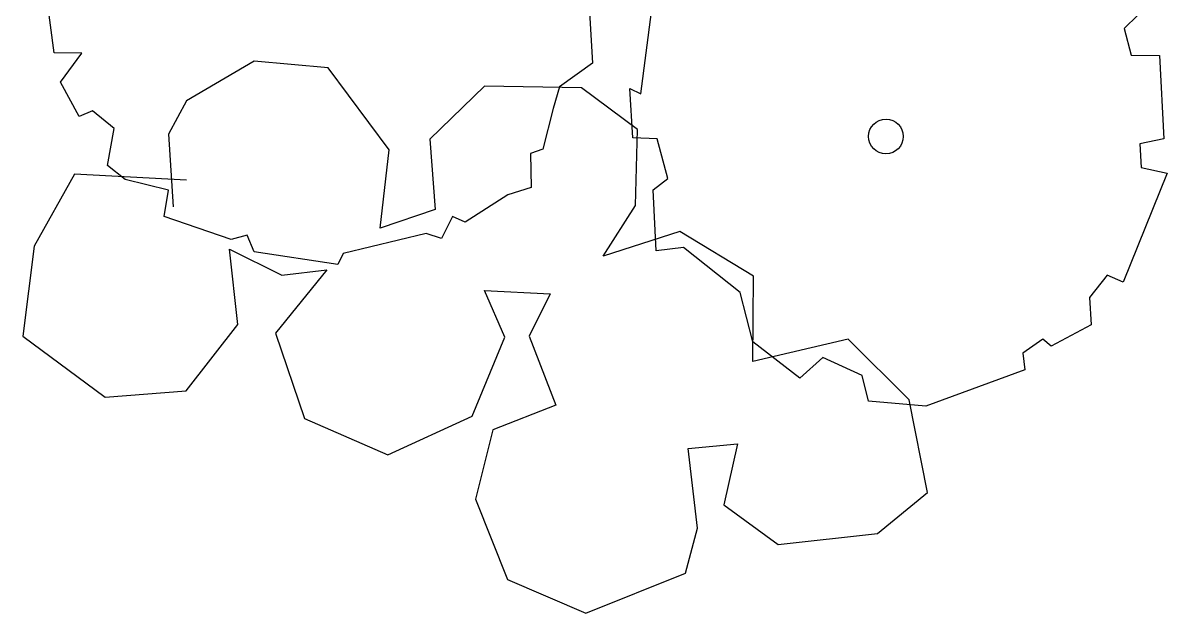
# Model space of a CAD drawing. Header units: millimetres. Extents: x 14385 to 129787, y 107826 to 186798.
# Drawn here: x 48670 to 49738, y 124843 to 125394 of the extents above; entities that cross this region are included whole.
import ezdxf

# ---------------------------------------------------------------- set-up
doc = ezdxf.new("R2010")
doc.units = ezdxf.units.MM
doc.header["$LTSCALE"] = 1000
doc.layers.add('FF-PLANTS', color=86, linetype='Continuous')

# ---------------------------------------------------------------- blocks, each defined once
blk = doc.blocks.new('A$C099E2EEB')
at = {"color": 8}
for p, q in [((-423.1, -258.9), (-432.3, -190.6)), ((76.3, -220.9), (79.1, -268.6)), ((124.1, -297), (134.2, -220.6)), ((587.9, -223.7), (575.3, -236.1)), ((575.3, -236.1), (581.7, -260.9)), ((-397.5, -259.3), (-423.1, -258.9)), ((-417.2, -286.2), (-397.5, -259.3)), ((-236.7, -266.6), (-299.6, -303.6)), ((-167.7, -272.9), (-236.7, -266.6)), ((581.7, -260.9), (608.4, -261.2)), ((608.4, -261.2), (612.2, -339.1)), ((-110.5, -349.5), (-167.7, -272.9)), ((79.1, -268.6), (48.2, -290.6)), ((-400, -318.3), (-417.2, -286.2)), ((-21.8, -289.9), (-72.8, -339.6)), ((68.9, -291.5), (-21.8, -289.9)), ((48.2, -290.6), (42.5, -310.8)), ((121.1, -330.4), (68.9, -291.5)), ((113.9, -292.1), (124.1, -297)), ((116.8, -338.1), (113.9, -292.1)), ((-299.6, -303.6), (-316.4, -334.9)), ((-387.4, -313.1), (-400, -318.3)), ((-367.2, -329.4), (-387.4, -313.1)), ((42.5, -310.8), (32.9, -348.7)), ((-373.4, -364), (-367.2, -329.4)), ((119.2, -401.5), (121.1, -330.4)), ((-316.4, -334.9), (-312.3, -402.7)), ((-72.8, -339.6), (-67.6, -405)), ((139.6, -339), (116.8, -338.1)), ((149.5, -376.2), (139.6, -339)), ((612.2, -339.1), (589.9, -343.7)), ((-119, -422.5), (-110.5, -349.5)), ((32.9, -348.7), (21.3, -352.7)), ((589.9, -343.7), (591.3, -366)), ((21.3, -352.7), (21.8, -384.5)), ((-404.4, -372.2), (-441.8, -439.4)), ((-299.7, -377.6), (-404.4, -372.2)), ((-357.1, -377.2), (-373.4, -364)), ((615.4, -371.3), (574.5, -473)), ((591.3, -366), (615.4, -371.3)), ((-316.4, -387.2), (-357.1, -377.2)), ((135.7, -386.9), (149.5, -376.2)), ((-320.5, -411.7), (-316.4, -387.2)), ((0.2, -391.4), (-39.6, -416.9)), ((21.8, -384.5), (0.2, -391.4)), ((138.7, -443.6), (135.7, -386.9)), ((-67.6, -405), (-119, -422.5)), ((89.2, -448.6), (119.2, -401.5)), ((-258, -433.1), (-320.5, -411.7)), ((-51.4, -411.5), (-61.7, -432.3)), ((-39.6, -416.9), (-51.4, -411.5)), ((160.7, -425.5), (89.2, -448.6)), ((229.5, -467.3), (160.7, -425.5)), ((-243, -429), (-258, -433.1)), ((-236.6, -444.5), (-243, -429)), ((-76.2, -427.5), (-153.7, -446.2)), ((-61.7, -432.3), (-76.2, -427.5)), ((-441.8, -439.4), (-452.4, -523.5)), ((-259.5, -442), (-210.8, -466.5)), ((-251.9, -512.5), (-259.5, -442)), ((-158.6, -456.4), (-236.6, -444.5)), ((-153.7, -446.2), (-158.6, -456.4)), ((164.2, -440.5), (138.7, -443.6)), ((217, -482.6), (164.2, -440.5)), ((-168.7, -461.4), (-216.8, -520.5)), ((-210.8, -466.5), (-168.7, -461.4)), ((228.9, -547), (229.5, -467.3)), ((559.4, -466.5), (542.9, -487.2)), ((574.5, -473), (559.4, -466.5)), ((-21.5, -480.7), (39.7, -483.8)), ((-2.7, -524.4), (-21.5, -480.7)), ((39.7, -483.8), (20.1, -523.5)), ((228.7, -528.6), (217, -482.6)), ((542.9, -487.2), (544.4, -512.8)), ((-300, -574.4), (-251.9, -512.5)), ((-216.8, -520.5), (-189.5, -600.1)), ((544.4, -512.8), (507.3, -532.8)), ((-452.4, -523.5), (-375.6, -580.4)), ((-33.3, -598.1), (-2.7, -524.4)), ((20.1, -523.5), (44.9, -587.7)), ((272.5, -562.6), (228.7, -528.6)), ((317.6, -526.3), (228.9, -547)), ((374.6, -582.9), (317.6, -526.3)), ((499.4, -526.2), (480.7, -539.2)), ((507.3, -532.8), (499.4, -526.2)), ((294.1, -543.4), (272.5, -562.6)), ((330.9, -560), (294.1, -543.4)), ((480.7, -539.2), (482.7, -554.8)), ((482.7, -554.8), (390.3, -588.7)), ((336.8, -583.9), (330.9, -560)), ((-375.6, -580.4), (-300, -574.4)), ((390.3, -588.7), (336.8, -583.9)), ((391.8, -669.3), (374.6, -582.9)), ((44.9, -587.7), (-13.8, -610.7)), ((-189.5, -600.1), (-111.9, -634.2)), ((-111.9, -634.2), (-33.3, -598.1)), ((-13.8, -610.7), (-30.2, -675.5)), ((168.3, -628.4), (214.5, -623.9)), ((177, -702.7), (168.3, -628.4)), ((214.5, -623.9), (201.8, -680.8)), ((345.1, -707.7), (391.8, -669.3)), ((-30.2, -675.5), (-0.2, -750.6)), ((201.8, -680.8), (252.3, -717.9)), ((165.9, -744.6), (177, -702.7)), ((252.3, -717.9), (345.1, -707.7)), ((73, -782), (165.9, -744.6)), ((-0.2, -750.6), (73, -782))]:
    blk.add_line(p, q, dxfattribs=at)
blk.add_ellipse((353, -336.9), major_axis=(-16.2, 0.2), ratio=1, start_param=3.151606, end_param=9.434791, dxfattribs=at)

msp = doc.modelspace()

# ---------------------------------------------------------------- block references
at = {"layer": 'FF-PLANTS'}
msp.add_blockref('A$C099E2EEB', (49122.5, 125624.7), dxfattribs=at)

doc.saveas('drawing.dxf')
